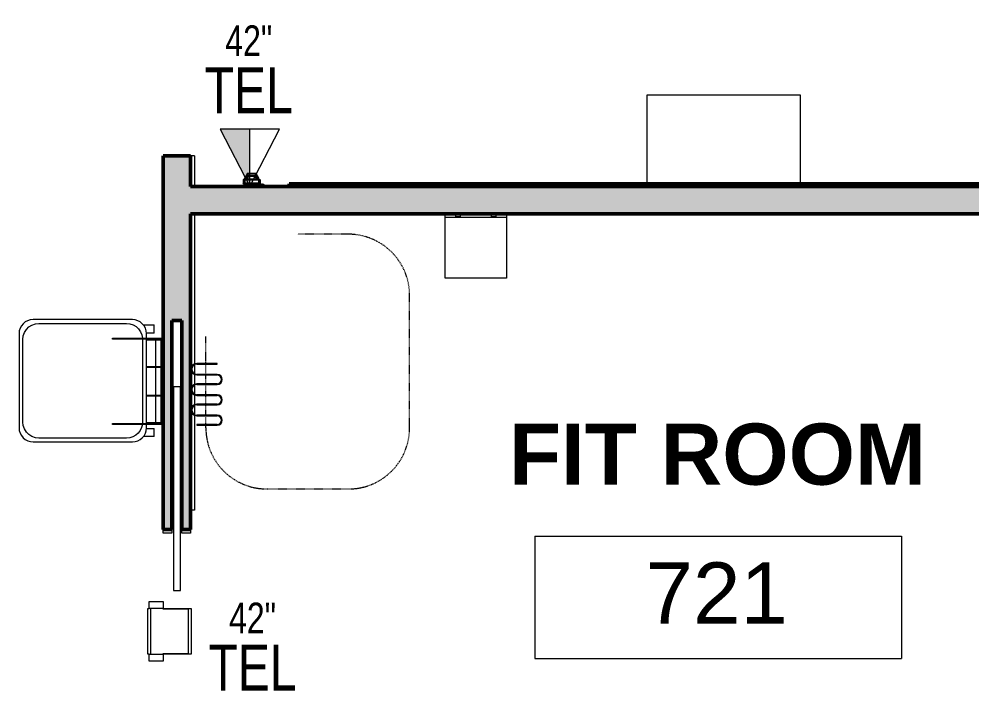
# Model space of a CAD drawing. Header units: inches. Extents: x -897 to 1409, y -1054 to 924.
# Drawn here: x -368.8 to -181.7, y 59.8 to 193.1 of the extents above; entities that cross this region are included whole.
import ezdxf

# ---------------------------------------------------------------- set-up
doc = ezdxf.new("R2010")
doc.units = ezdxf.units.IN
doc.header["$MEASUREMENT"] = 0
doc.linetypes.add('Overhead 1_16_', pattern=[0.101562, 0.0625, -0.039062])
doc.linetypes.add('Overhead 1_16__2_', pattern=[0.101562, 0.0625, -0.039062])
for name, color, linetype, lineweight in [('A-ANNO-NOTE', 131, 'Continuous', 9), ('A-AREA-IDEN', 2, 'Continuous', 9), ('A-DOOR', 31, 'Continuous', 13), ('A-DOOR-FRAM', 31, 'Continuous', 20), ('A-FLOR-OVHD', 1, 'Overhead 1_16__2_', 9), ('A-GENM', 13, 'Continuous', 9), ('A-WALL-PATT', 111, 'Continuous', 13), ('I-WALL', 2, 'Continuous', 13), ('Q-SPCQ', 91, 'Continuous', 13)]:
    doc.layers.add(name, color=color, linetype=linetype, lineweight=lineweight)
doc.styles.add('Arial', font='arial.ttf', dxfattribs={"width": 0.75, "height": 9})
doc.styles.add('Arial_1', font='arial.ttf', dxfattribs={"width": 0.75, "height": 6})
doc.styles.add('Arial_4', font='arial.ttf', dxfattribs={"height": 12})
doc.styles.add('Arial_B', font='arialbd.ttf', dxfattribs={"height": 12})

# ---------------------------------------------------------------- blocks, each defined once
blk = doc.blocks.new('Room Tag - Room Tag-84095-7TH FLOOR TELECOM PLAN')
at = {"layer": 'A-AREA-IDEN'}
for p, q in [((-0.375, -0.0625), (-0.375, -0.3125)), ((-0.375, -0.0625), (0.375, -0.0625)), ((0.375, -0.0625), (0.375, -0.3125)), ((-0.375, -0.3125), (0.375, -0.3125))]:
    blk.add_line(p, q, dxfattribs=at)
blk = doc.blocks.new('Single-Pocket - 40_ x 96_-4679923-7TH FLOOR TELECOM PLAN')
at = {"layer": 'A-DOOR', "color": 133, "lineweight": 20}
for p, q in [((-48, 0.6875), (-48, -0.6875)), ((-8, 0.6875), (-48, 0.6875)), ((-8, -0.6875), (-8, 0.6875)), ((-48, -0.6875), (-8, -0.6875))]:
    blk.add_line(p, q, dxfattribs=at)
at = {"layer": 'A-DOOR-FRAM', "color": 133}
for p, q in [((-20, 2.6875), (-19.25, 2.6875)), ((-19.25, 2.6875), (-19.25, 0.9625)), ((-19.25, 0.9625), (-20, 0.9625)), ((-20, -0.9625), (-19.25, -0.9625)), ((-19.25, -0.9625), (-19.25, -2.6875)), ((-19.25, -2.6875), (-20, -2.6875))]:
    blk.add_line(p, q, dxfattribs=at)
blk = doc.blocks.new('trash_can_14250 - trash_can_14250-3036517-7TH FLOOR TELECOM PLAN')
at = {"layer": 'A-GENM', "color": 53}
for p, q in [((-8.28, 13.59), (-8.47, 13.59)), ((-8.47, 12.82), (-8.47, 13.57)), ((-8.09, 13.59), (-8.28, 13.59)), ((-8.28, 13.56), (-8.28, 13.59)), ((-8.28, 13.59), (-8.28, 13.56)), ((-8.28, 13.57), (-8.28, 13.5)), ((-8.28, 13.46), (-8.28, 13.38)), ((8.28, 13.42), (-8.28, 13.42)), ((-8.28, 13.34), (-8.28, 13.29)), ((-8.28, 13.18), (-8.28, 13.29)), ((-8.28, 13.18), (-8.28, 13.12)), ((-8.28, 13.01), (-8.28, 13.12)), ((-8.09, 13.56), (-8.09, 13.59)), ((-8.09, 13.59), (-8.09, 12.38)), ((-2.7, 13.59), (-2.89, 13.59)), ((-2.89, 12.38), (-2.89, 13.59)), ((-2.89, 13.59), (-2.89, 13.56)), ((-2.7, 13.56), (-2.7, 13.59)), ((-2.7, 13.59), (-2.7, 12.38)), ((2.89, 13.59), (2.7, 13.59)), ((2.7, 12.38), (2.7, 13.59)), ((2.7, 13.59), (2.7, 13.56)), ((2.89, 13.56), (2.89, 13.59)), ((2.89, 13.59), (2.89, 12.38)), ((8.28, 13.59), (8.09, 13.59)), ((8.09, 12.38), (8.09, 13.59)), ((8.09, 13.59), (8.09, 13.56)), ((8.28, 13.56), (8.28, 13.59)), ((8.28, 13.59), (8.28, 13.56)), ((8.47, 13.59), (8.28, 13.59)), ((8.28, 13.5), (8.28, 13.57)), ((8.28, 13.38), (8.28, 13.46)), ((8.28, 13.29), (8.28, 13.34)), ((8.28, 13.29), (8.28, 13.18)), ((8.28, 13.12), (8.28, 13.18)), ((8.28, 13.12), (8.28, 13.01)), ((8.47, 13.57), (8.47, 12.82)), ((-9.49, 12.08), (-11.07, 12.08)), ((-11.07, 9.96), (-11.07, 12.08)), ((-9.49, 12.08), (-9.49, 10.54)), ((-8.47, 3.87), (-8.47, 12.82)), ((-8.28, 13.01), (-8.28, 12.94)), ((-8.28, 12.82), (-8.28, 12.94)), ((-8.28, 12.82), (-8.28, 3.87)), ((-8.28, 12.34), (8.28, 12.34)), ((-8.09, 12.38), (-8.09, 10.55)), ((-2.89, 10.55), (-2.89, 12.38)), ((-2.7, 12.38), (-2.7, 10.55)), ((2.7, 10.55), (2.7, 12.38)), ((2.89, 12.38), (2.89, 10.55)), ((8.09, 10.55), (8.09, 12.38)), ((8.28, 12.94), (8.28, 13.01)), ((8.28, 12.94), (8.28, 12.82)), ((8.28, 3.87), (8.28, 12.82)), ((8.47, 12.82), (8.47, 3.87)), ((10.82, 12.08), (9.24, 12.08)), ((9.24, 10.54), (9.24, 12.08)), ((10.82, 12.08), (10.82, 9.96)), ((-8.47, 10.55), (-9.37, 10.55)), ((-8.09, 10.55), (-8.28, 10.55)), ((-8.23, 9.8), (7.98, 9.8)), ((-2.89, 10.55), (-8.09, 10.55)), ((-2.7, 10.55), (-2.89, 10.55)), ((2.7, 10.55), (-2.7, 10.55)), ((2.89, 10.55), (2.7, 10.55)), ((8.09, 10.55), (2.89, 10.55)), ((8.28, 10.55), (8.09, 10.55)), ((9.12, 10.55), (8.47, 10.55)), ((-12.13, 7.8), (-12.13, -11.69)), ((11.87, -11.69), (11.87, 7.8)), ((-11.38, -6.01), (-11.38, 6.65)), ((11.12, 6.65), (11.12, -6.01)), ((-8.28, 3.87), (-8.47, 3.87)), ((8.47, 3.87), (8.28, 3.87)), ((-11.38, -10.36), (-11.38, -6.01)), ((11.12, -6.01), (11.12, -10.36)), ((-11.38, -10.55), (-11.38, -10.36)), ((11.12, -10.36), (11.12, -10.55)), ((-9.37, -14.45), (9.12, -14.45)), ((7.98, -13.7), (-8.23, -13.7))]:
    blk.add_line(p, q, dxfattribs=at)
at = {"layer": 'A-GENM', "color": 53, "flags": 128}
for points in [[(-11.38, 6.65), (-11.3, 7.32), (-11.09, 7.96), (-10.75, 8.54), (-10.3, 9.03), (-9.75, 9.41), (-9.13, 9.67), (-8.47, 9.79)], [(-8.28, 9.8), (-8.25, 9.8), (-8.23, 9.8)], [(7.98, 9.8), (8.13, 9.8), (8.28, 9.79)], [(8.47, 9.76), (9.08, 9.6), (9.65, 9.32), (10.15, 8.93), (10.56, 8.45), (10.87, 7.89), (11.06, 7.29), (11.12, 6.65)], [(-8.23, -13.7), (-8.93, -13.62), (-9.59, -13.38), (-10.19, -13.01), (-10.69, -12.51), (-11.06, -11.91), (-11.3, -11.25), (-11.38, -10.55)], [(11.12, -10.55), (11.05, -11.25), (10.81, -11.91), (10.44, -12.51), (9.94, -13.01), (9.34, -13.38), (8.68, -13.62), (7.98, -13.7)]]:
    blk.add_lwpolyline(points, dxfattribs=at)
at = {"layer": 'A-GENM', "color": 53}
for centre, start, end in [((-9.37, 7.8), 90, 180), ((9.12, 7.8), 0, 90), ((-9.37, -11.69), 180, 270), ((9.12, -11.69), 270, 0)]:
    blk.add_arc(centre, 2.76, start, end, dxfattribs=at)
blk = doc.blocks.new('Fire Extinguisher Cabinet Semi-Recessed - 9x24x5 3_4 - Steel - NonRated - Full Glass with Cam Latch_ 3in Trim-3522636-7TH FLOOR TELECOM PLAN')
at = {"layer": 'A-GENM', "color": 53}
for p, q in [((-343.48, 68.38), (-343.48, 77.38)), ((-343.48, 77.38), (-343.23, 77.38)), ((-342.98, 77.38), (-342.98, 68.38)), ((-343.23, 68.38), (-343.48, 68.38))]:
    blk.add_line(p, q, dxfattribs=at)
at = {"layer": 'Q-SPCQ', "color": 53, "lineweight": 9}
for p, q in [((-343.23, 77.38), (-343.23, 78.76)), ((-343.23, 78.76), (-340.48, 78.76)), ((-340.48, 78.76), (-340.48, 77.38)), ((-340.48, 77.38), (-343.23, 77.38)), ((-340.48, 77.38), (-334.98, 77.38)), ((-340.48, 77.26), (-340.48, 77.38)), ((-335.48, 77.26), (-340.48, 77.26)), ((-335.48, 68.51), (-335.48, 77.26)), ((-334.98, 77.38), (-334.98, 68.38)), ((-343.23, 68.38), (-340.48, 68.38)), ((-343.23, 67.01), (-343.23, 68.38)), ((-340.48, 68.38), (-340.48, 68.51)), ((-340.48, 68.51), (-335.48, 68.51)), ((-334.98, 68.38), (-340.48, 68.38)), ((-340.48, 68.38), (-340.48, 67.01)), ((-340.48, 67.01), (-343.23, 67.01))]:
    blk.add_line(p, q, dxfattribs=at)
blk = doc.blocks.new('Wall_mounted_phone_5550 - 11ZPHO02_dwg-V45-7TH FLOOR TELECOM PLAN')
at = {"layer": 'Q-SPCQ', "lineweight": 9}
for p, q in [((-2.36, -0.03), (-2.48, -0.25)), ((-2.36, -0.47), (-2.48, -0.25)), ((-2.04, -0.25), (-2.48, -0.25)), ((-2.1, -0.03), (-2.36, -0.03)), ((-2.2, -0.03), (-2.36, -0.03)), ((-1.92, -0.03), (-2.36, -0.03)), ((-2.11, -0.47), (-2.36, -0.47)), ((-1.92, -0.47), (-2.36, -0.47)), ((-2.2, -0.03), (-1.74, -0.03)), ((-2.2, -0.47), (-2.11, -0.47)), ((-1.68, -0.47), (-2.11, -0.47)), ((-1.92, -0.03), (-2.04, -0.25)), ((-1.92, -0.47), (-2.04, -0.25)), ((-2.04, -0.25), (-1.49, -0.25)), ((-1.49, -0.03), (-1.92, -0.03)), ((-1.92, -0.47), (-1.68, -0.47)), ((-1.92, -0.47), (-1.52, -0.47)), ((-1.68, -0.47), (-1.53, -0.47)), ((-1.53, -0.47), (-1.66, -0.63)), ((-1.61, -0.58), (-1.66, -0.63)), ((-1.66, -1.25), (-1.66, -0.63)), ((-1.66, -0.63), (-1.53, -0.63)), ((-1.66, -1.31), (-1.66, -1.25)), ((-1.66, -1.25), (-1.53, -1.41)), ((-1.66, -1.25), (-1.53, -1.31)), ((-1.53, -1.44), (-1.66, -1.31)), ((-1.53, -1.44), (-1.66, -1.31)), ((-1.53, -0.47), (-1.47, -0.44)), ((1.53, -0.47), (-1.53, -0.47)), ((-1.53, -0.47), (-1.53, -0.63)), ((-1.53, -0.63), (1.53, -0.63)), ((-1.53, -1.31), (-1.53, -0.63)), ((1.53, -1.31), (-1.53, -1.31)), ((-1.53, -1.41), (-1.53, -1.31)), ((-1.53, -1.41), (-1.41, -1.33)), ((1.53, -1.41), (-1.53, -1.41)), ((-1.53, -1.44), (-1.53, -1.41)), ((-1.41, -1.44), (-1.53, -1.44)), ((-1.47, -0.44), (-1.47, 0)), ((1.47, -0.44), (-1.47, -0.44)), ((-1.41, -1.33), (-1.28, -0.63)), ((-1.34, -1.44), (-1.41, -1.44)), ((-1.34, -1.41), (-1.35, -1.56)), ((-1.3, -1.41), (-1.35, -1.56)), ((-1.34, -1.59), (-1.35, -1.56)), ((-1.33, -1.57), (-1.34, -1.69)), ((-1.34, -1.59), (-1.34, -1.61)), ((-1.34, -1.61), (-1.34, -1.62)), ((-1.34, -1.61), (-1.34, -1.62)), ((-1.34, -1.62), (-1.34, -1.69)), ((-1.34, -1.69), (-1.34, -1.62)), ((-0.8, -2.61), (-1.34, -1.69)), ((-1.22, -0.69), (-1.22, -0.71)), ((-0.75, -2.42), (-1.13, -1.41)), ((-1.13, -1.41), (-1.08, -1.54)), ((-0.75, -2.42), (-1.08, -1.54)), ((-0.89, -2.04), (-1.08, -1.54)), ((-1.03, -1.41), (-1, -1.52)), ((-0.85, -2.04), (-1, -1.52)), ((-0.8, -1.41), (-0.79, -1.51)), ((-0.69, -2.04), (-0.79, -1.51)), ((0.79, -1.51), (-0.79, -1.51)), ((0.69, -2.04), (0.79, -1.51)), ((0.75, -2.42), (1.13, -1.41)), ((0.75, -2.42), (1.08, -1.54)), ((0.8, -1.41), (0.79, -1.51)), ((0.8, -2.61), (1.34, -1.69)), ((0.85, -2.04), (1, -1.52)), ((0.89, -2.04), (1.08, -1.54)), ((1.03, -1.41), (1, -1.52)), ((1.13, -1.41), (1.08, -1.54)), ((1.41, -1.33), (1.28, -0.63)), ((1.3, -1.4), (1.35, -1.56)), ((1.33, -1.57), (1.34, -1.69)), ((1.34, -1.4), (1.35, -1.56)), ((1.34, -1.44), (1.41, -1.44)), ((1.34, -1.59), (1.35, -1.56)), ((1.34, -1.59), (1.34, -1.61)), ((1.34, -1.61), (1.34, -1.62)), ((1.34, -1.61), (1.34, -1.62)), ((1.34, -1.62), (1.34, -1.69)), ((1.34, -1.69), (1.34, -1.62)), ((1.53, -1.41), (1.41, -1.33)), ((1.41, -1.44), (1.53, -1.44)), ((1.47, -0.44), (1.47, 0)), ((1.53, -0.47), (1.47, -0.44)), ((1.53, -0.47), (1.66, -0.63)), ((1.53, -0.47), (1.53, -0.63)), ((1.53, -1.31), (1.53, -0.63)), ((1.53, -0.63), (1.66, -0.63)), ((1.53, -1.41), (1.66, -1.25)), ((1.66, -1.25), (1.53, -1.31)), ((1.53, -1.44), (1.66, -1.31)), ((1.53, -1.44), (1.66, -1.31)), ((1.53, -1.41), (1.53, -1.31)), ((1.53, -1.44), (1.53, -1.41)), ((1.61, -0.58), (1.66, -0.63)), ((1.66, -1.25), (1.66, -0.63)), ((1.66, -1.31), (1.66, -1.25)), ((-0.77, -2.31), (-0.89, -2.04)), ((-0.71, -2.26), (-0.85, -2.04)), ((-0.8, -2.61), (-0.74, -2.53)), ((0.8, -2.61), (-0.8, -2.61)), ((-0.77, -2.31), (-0.71, -2.26)), ((0.77, -2.31), (-0.77, -2.31)), ((-0.77, -2.31), (-0.75, -2.42)), ((-0.75, -2.42), (-0.74, -2.53)), ((-0.74, -2.53), (0.74, -2.53)), ((-0.71, -2.26), (-0.59, -2.22)), ((-0.59, -2.22), (-0.69, -2.04)), ((0.69, -2.04), (-0.69, -2.04)), ((-0.59, -2.22), (0.59, -2.22)), ((0.59, -2.22), (0.69, -2.04)), ((0.71, -2.26), (0.59, -2.22)), ((0.71, -2.26), (0.85, -2.04)), ((0.77, -2.31), (0.71, -2.26)), ((0.75, -2.42), (0.74, -2.53)), ((0.8, -2.61), (0.74, -2.53)), ((0.77, -2.31), (0.75, -2.42)), ((0.77, -2.31), (0.89, -2.04))]:
    blk.add_line(p, q, dxfattribs=at)
blk = doc.blocks.new('Wall_mounted_phone_5550 - Wall_mounted_phone_5550-V46-7TH FLOOR TELECOM PLAN')
blk.add_blockref('Wall_mounted_phone_5550 - 11ZPHO02_dwg-V45-7TH FLOOR TELECOM PLAN', (0, 0))
blk = doc.blocks.new('Cubicle_Curtain_with_bend_40x40 - CUBICLETRACK 40x40-4726821-7TH FLOOR TELECOM PLAN')
at = {"layer": 'A-GENM', "color": 133, "lineweight": 20}
for p, q in [((1.75, -11.5), (-2.25, -11.5)), ((-2.25, -11.625), (1.75, -11.625)), ((1.75, -11.625), (1.75, -11.5)), ((1.75, -13.375), (-2.25, -13.375)), ((-2.25, -13.5), (1.75, -13.5)), ((1.75, -15.5), (-2.25, -15.5)), ((-2.25, -15.625), (1.75, -15.625)), ((1.75, -17.375), (-2.25, -17.375)), ((-2.25, -17.5), (1.75, -17.5)), ((1.75, -19.5), (-2.25, -19.5)), ((-2.25, -19.625), (1.75, -19.625)), ((1.75, -21.375), (-2.25, -21.375)), ((-2.25, -21.5), (1.75, -21.5)), ((1.75, -23.5), (-2.25, -23.5)), ((-2.25, -23.5), (-2.25, -23.625)), ((-2.25, -23.625), (1.75, -23.625))]:
    blk.add_line(p, q, dxfattribs=at)
for centre, radius, start, end in [((-2.25, -12.5), 1, 90, 270), ((-2.25, -12.5), 0.875, 90, 270), ((1.75, -14.5), 1.125, 270, 90), ((1.75, -14.5), 1, 270, 90), ((-2.25, -16.5), 1, 90, 270), ((-2.25, -16.5), 0.875, 90, 270), ((1.75, -18.5), 1.125, 270, 90), ((1.75, -18.5), 1, 270, 90), ((-2.25, -20.5), 1, 90, 270), ((-2.25, -20.5), 0.875, 90, 270), ((1.75, -22.5), 1.125, 270, 90), ((1.75, -22.5), 1, 270, 90)]:
    blk.add_arc(centre, radius, start, end, dxfattribs=at)
blk = doc.blocks.new('Generic Model Adjustable Table - Storage Cabinet-V49-7TH FLOOR TELECOM PLAN')
at = {"layer": 'A-GENM', "color": 53}
for p, q in [((-15, -9), (-15, 8.5)), ((15, 8.5), (15, -9)), ((15, -9), (-15, -9))]:
    blk.add_line(p, q, dxfattribs=at)
blk = doc.blocks.new('One_Wooden_Wall_mounted_shelf_16698 - One_Wooden_Wall_mounted_shelf_4_ D-3563069-7TH FLOOR TELECOM PLAN')
at = {"layer": 'A-GENM', "color": 53}
for p, q in [((-6, -3.3125), (-6, -2.6875)), ((-6, -3.3125), (6, -3.3125)), ((-6, -15.3125), (-6, -3.3125)), ((6, -2.6875), (6, -3.3125)), ((6, -3.3125), (6, -15.3125)), ((6, -15.3125), (-6, -15.3125))]:
    blk.add_line(p, q, dxfattribs=at)
at = {"layer": 'A-GENM', "color": 133, "lineweight": 20}
for p, q in [((-3, -2.6875), (-4, -2.6875)), ((-4, -2.6875), (-4, -3.1875)), ((-4, -3.1875), (-3, -3.1875)), ((-3, -3.1875), (-3, -2.6875)), ((4, -2.6875), (3, -2.6875)), ((3, -2.6875), (3, -3.1875)), ((3, -3.1875), (4, -3.1875)), ((4, -3.1875), (4, -2.6875))]:
    blk.add_line(p, q, dxfattribs=at)

msp = doc.modelspace()

# ---------------------------------------------------------------- hatches: boundary and pattern name
at = {"layer": 'A-ANNO-NOTE'}
msp.add_hatch(color=256, dxfattribs=at).paths.add_polyline_path([(-323.45, 160.19), (-323.45, 171.44), (-329.26, 171.44), (-323.82, 160.9)], flags=0)
at = {"layer": 'A-WALL-PATT'}
h = msp.add_hatch(color=253, dxfattribs=at)
h.paths.add_polyline_path([(-338.96, 46.88), (-335.1, 46.88), (-335.1, 52.88), (-340.48, 52.88), (-340.48, 46.88)], flags=0)
h.paths.add_polyline_path([(-340.48, 92.88), (-338.75, 92.88), (-338.75, 133.88), (-336.83, 133.88), (-336.83, 92.88), (-335.1, 92.88), (-335.1, 166.19), (-340.48, 166.19), (-340.48, 110.72)], flags=0)
h.paths.add_polyline_path([(-338.96, 206.19), (-338.75, 206.19), (-338.75, 247.19), (-336.83, 247.19), (-336.83, 206.19), (-335.1, 206.19), (-335.1, 457.01), (-336.83, 457.01), (-336.83, 416.01), (-338.75, 416.01), (-338.75, 457.01), (-340.48, 457.01), (-340.48, 206.19)], flags=0)
h.paths.add_polyline_path([(-340.48, 497.01), (-335.1, 497.01), (-335.1, 532.01), (-340.48, 532.01), (-340.48, 511.88)], flags=0)
for points in [[(-129.71, 154.82), (-129.71, 160.19), (-335.1, 160.19), (-335.1, 154.82), (-220, 154.82)], [(-141.71, 160.19), (-141.71, 160.69), (-315.71, 160.69), (-315.71, 160.19), (-220, 160.19)]]:
    msp.add_hatch(color=253, dxfattribs=at).paths.add_polyline_path(points, flags=0)

# ---------------------------------------------------------------- linework, layer by layer
at = {"layer": 'A-ANNO-NOTE'}
for p, q in [((-323.45, 171.44), (-329.26, 171.44)), ((-329.26, 171.44), (-323.45, 160.19)), ((-323.45, 160.19), (-323.45, 171.44))]:
    msp.add_line(p, q, dxfattribs=at)
at = {"layer": 'A-ANNO-NOTE', "lineweight": 20}
for p, q in [((-329.26, 171.44), (-323.45, 160.19)), ((-317.64, 171.44), (-329.26, 171.44)), ((-323.45, 160.19), (-317.64, 171.44))]:
    msp.add_line(p, q, dxfattribs=at)
at = {"layer": 'A-FLOR-OVHD', "color": 53, "linetype": 'Overhead 1_16_'}
for p, q in [((-304.1, 150.82), (-314.1, 150.82)), ((-292.1, 112.82), (-292.1, 138.82)), ((-332.1, 125.44), (-332.1, 130.82)), ((-332.1, 123.32), (-332.1, 125.32)), ((-332.1, 121.44), (-332.1, 123.19)), ((-332.1, 119.32), (-332.1, 121.32)), ((-332.1, 117.44), (-332.1, 119.19)), ((-332.1, 115.32), (-332.1, 117.32)), ((-332.1, 113.44), (-332.1, 115.19)), ((-332.1, 112.82), (-332.1, 113.32)), ((-320.1, 100.82), (-304.1, 100.82))]:
    msp.add_line(p, q, dxfattribs=at)
for centre, start, end in [((-304.1, 138.82), 360, 90), ((-320.1, 112.82), 180, 270), ((-304.1, 112.82), 270, 360)]:
    msp.add_arc(centre, 12, start, end, dxfattribs=at)
at = {"layer": 'A-WALL-PATT', "lineweight": 9}
for p, q in [((-334.35, 166.19), (-335.1, 166.19)), ((-334.35, 166.19), (-334.35, 160.19)), ((-334.35, 154.82), (-334.35, 125.29)), ((-334.35, 125.17), (-334.35, 123.47)), ((-334.35, 123.35), (-334.35, 121.29)), ((-334.35, 121.17), (-334.35, 119.47)), ((-334.35, 119.35), (-334.35, 117.29)), ((-334.35, 117.17), (-334.35, 115.47)), ((-334.35, 115.35), (-334.35, 96.63)), ((-334.35, 96.63), (-335.1, 96.63))]:
    msp.add_line(p, q, dxfattribs=at)
at = {"layer": 'I-WALL', "color": 213, "lineweight": 50}
for p, q in [((-340.48, 166.19), (-340.48, 92.88)), ((-335.1, 166.19), (-340.48, 166.19)), ((-335.1, 160.19), (-335.1, 166.19)), ((-129.71, 160.19), (-335.1, 160.19)), ((-141.71, 160.69), (-315.71, 160.69)), ((-315.71, 160.69), (-315.71, 160.19)), ((-315.71, 160.19), (-141.71, 160.19)), ((-335.1, 92.88), (-335.1, 154.82)), ((-335.1, 154.82), (-129.71, 154.82)), ((-338.75, 92.88), (-338.75, 133.88)), ((-338.75, 133.88), (-336.83, 133.88)), ((-336.83, 133.88), (-336.83, 92.88)), ((-340.48, 92.88), (-338.75, 92.88)), ((-336.83, 92.88), (-335.1, 92.88))]:
    msp.add_line(p, q, dxfattribs=at)

# ---------------------------------------------------------------- block references
at = {"color": 53, "lineweight": 9}
for name, p, rotation in [('Generic Model Adjustable Table - Storage Cabinet-V49-7TH FLOOR TELECOM PLAN', (-230.44, 169.19), 180), ('Wall_mounted_phone_5550 - Wall_mounted_phone_5550-V46-7TH FLOOR TELECOM PLAN', (-323.1, 160.19), 180), ('trash_can_14250 - trash_can_14250-3036517-7TH FLOOR TELECOM PLAN', (-354.32, 121.94), 269.9999999999999), ('Cubicle_Curtain_with_bend_40x40 - CUBICLETRACK 40x40-4726821-7TH FLOOR TELECOM PLAN', (-332.13, 101.82), 180), ('Single-Pocket - 40_ x 96_-4679923-7TH FLOOR TELECOM PLAN', (-337.79, 72.88), 269.9999999999999)]:
    msp.add_blockref(name, p, dxfattribs=dict(at, rotation=rotation))
for name, p in [('One_Wooden_Wall_mounted_shelf_16698 - One_Wooden_Wall_mounted_shelf_4_ D-3563069-7TH FLOOR TELECOM PLAN', (-279.1, 157.51)), ('Fire Extinguisher Cabinet Semi-Recessed - 9x24x5 3_4 - Steel - NonRated - Full Glass with Cam Latch_ 3in Trim-3522636-7TH FLOOR TELECOM PLAN', (0, 0))]:
    msp.add_blockref(name, p, dxfattribs=at)
at = {"layer": 'A-AREA-IDEN', "xscale": 95.99999999999994, "yscale": 95.99999999999994, "zscale": 95.99999999999994}
msp.add_blockref('Room Tag - Room Tag-84095-7TH FLOOR TELECOM PLAN', (-231.51, 97.58), dxfattribs=at)

# ---------------------------------------------------------------- texts
at = {"layer": 'A-ANNO-NOTE', "attachment_point": 1}
for s, insert, char_height, width, style in [('42"', (-328.28, 191.82), 6, 11.3625, 'Arial_1'), ('TEL', (-332.32, 183.57), 9, 21.1343, 'Arial'), ('42"', (-327.54, 78.51), 6, 11.3625, 'Arial_1'), ('TEL', (-331.58, 70.26), 9, 21.1343, 'Arial')]:
    msp.add_mtext(s, dxfattribs=dict(at, insert=insert, char_height=char_height, width=width, style=style))
at = {"layer": 'A-AREA-IDEN', "char_height": 12, "attachment_point": 1}
for s, insert, width, style in [('FIT ROOM', (-272.62, 113.66), 99.384, 'Arial_B'), ('721', (-245.79, 86.41), 33.633, 'Arial_4')]:
    msp.add_mtext(s, dxfattribs=dict(at, insert=insert, width=width, style=style))

doc.saveas('drawing.dxf')
